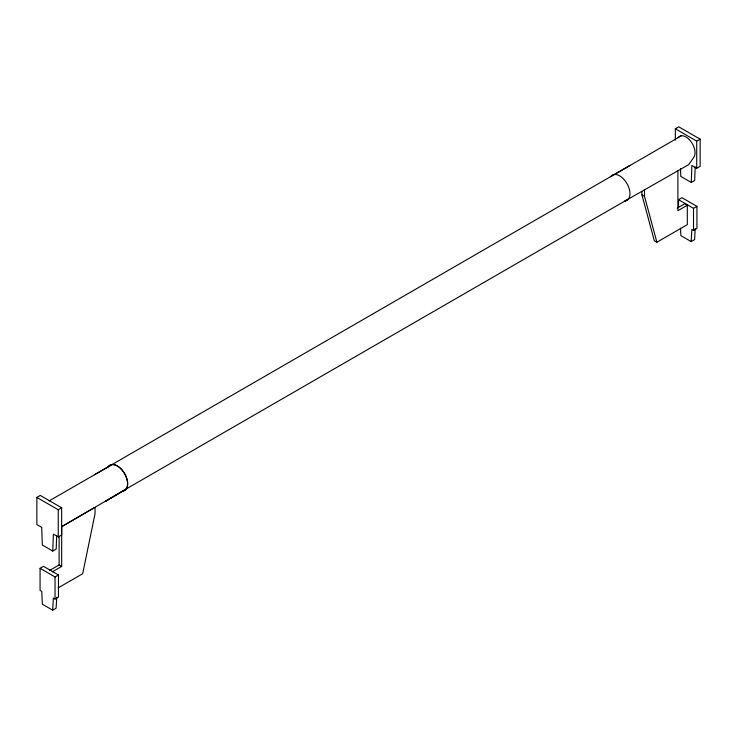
<?xml version="1.0" encoding="UTF-8"?>
<svg xmlns="http://www.w3.org/2000/svg" width="737" height="737" viewBox="0 0 737 737"><rect width="100%" height="100%" fill="white"/><g stroke="black" fill="none" stroke-linecap="round" stroke-linejoin="round"><path stroke-width="1.11" d="M52.778 551.073L53.386 534.113L58.251 536.923L61.668 534.942L61.668 507.784L40.277 495.43L36.85 497.401L36.85 524.569L41.714 527.379L42.313 545.03L52.778 551.073L56.205 549.093L56.685 535.532M58.149 587.905L82.691 573.736L95.055 513.625L95.055 507.305L61.668 526.577L61.668 566.449L59.107 564.966L59.107 536.49M677.211 208.11L684.747 203.762L687.308 205.245L687.308 224.665L656.879 242.233L654.309 240.75L641.945 194.909L641.945 191.749M680.537 168.69L680.795 176.41L691.26 182.454L691.859 165.493L696.723 168.303L700.15 166.322L700.15 139.164L678.749 126.81L675.332 128.791L675.332 140.104M695.166 166.912L694.687 180.482L691.26 182.454M52.696 610.19L53.359 598.076L55.035 599.052L58.463 597.071L58.463 574.971L43.492 566.329L40.065 568.31L40.065 590.401L41.742 591.369L42.396 604.248L52.696 610.19L56.123 608.209L56.721 597.2M680.491 228.12L680.877 235.628L691.177 241.57L691.84 229.456L693.508 230.423L696.935 228.452L696.935 206.351L681.965 197.709L678.537 199.69L678.537 207.419M695.203 228.581L694.604 239.599L691.177 241.57M94.529 474.702L108.403 466.751A14.611 8.439 60 0 1 124.654 473.661A14.611 8.439 60 0 1 122.517 491.201L61.853 526.642M122.517 491.201L105.234 501.464L126.303 489.018M630.098 165.392L108.311 466.696A14.611 8.439 60 0 1 124.562 473.615A14.611 8.439 60 0 1 122.425 491.146L628.597 198.907M681.449 135.746L610.697 176.64A14.611 8.439 60 0 1 626.957 183.559A14.611 8.439 60 0 1 624.819 201.09L687.925 165.07A4.662 2.69 60 0 0 688.837 164.415L693.858 157.184A12.833 7.407 60 0 0 690.505 140.97A12.833 7.407 60 0 0 678.132 137.653M49.103 500.93L112.181 464.568M36.85 497.401L58.251 509.755L61.668 507.784M675.332 128.791L696.723 141.145L700.15 139.164M49.692 570.401L59.107 564.966M52.253 571.884L61.668 566.449M687.308 205.245L677.893 210.681L677.893 170.8M40.065 568.31L55.035 576.951L58.463 574.971M678.537 199.69L693.508 208.331L696.935 206.351M641.945 194.909L644.516 196.392L656.879 242.233M696.723 141.145L696.723 168.303M693.508 208.331L693.508 230.423M644.516 190.072L644.516 196.392M58.251 509.755L58.251 536.923M55.035 576.951L55.035 599.052"/></g></svg>
